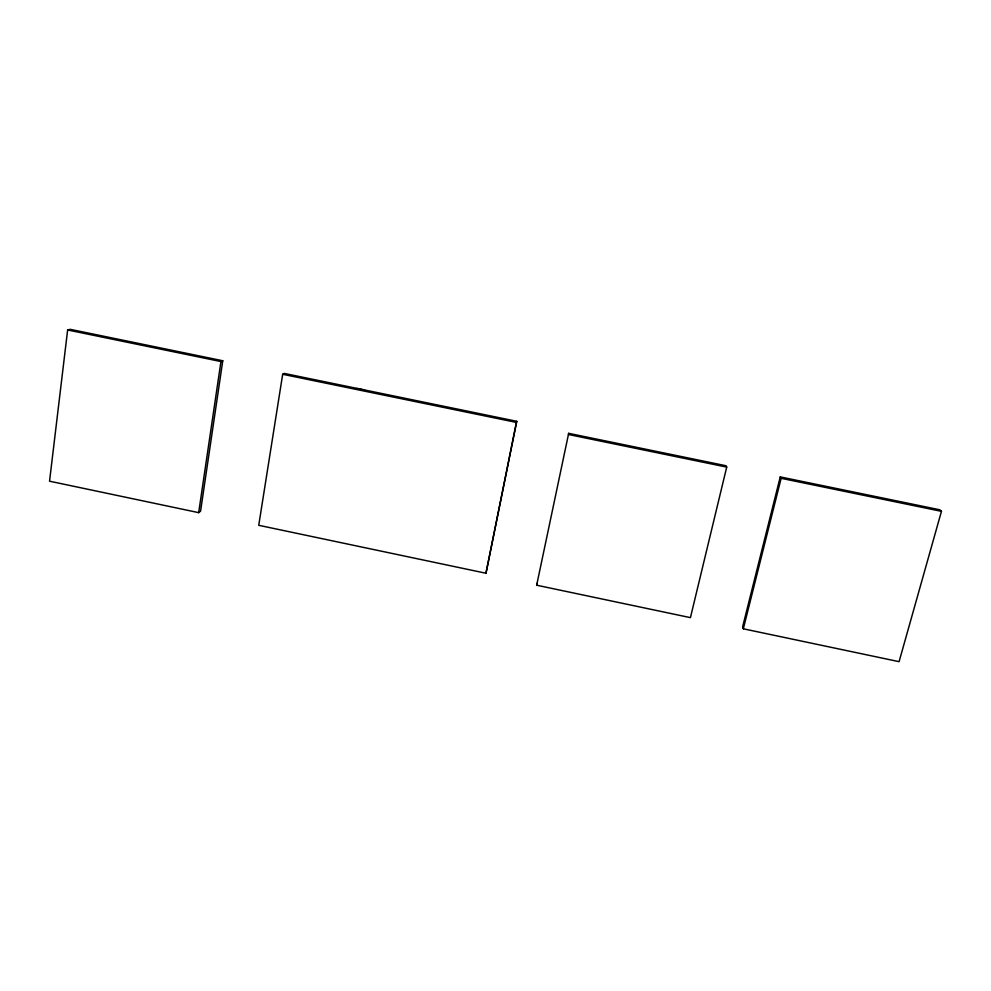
<?xml version="1.0" encoding="UTF-8"?>
<svg xmlns="http://www.w3.org/2000/svg" width="991" height="991" viewBox="0 0 991 991"><rect width="100%" height="100%" fill="white"/><g stroke="black" fill="none" stroke-linecap="round" stroke-linejoin="round"><path stroke-width="1.49" d="M67.636 329.978L49.55 481.192L198.683 512.644L200.566 511.17L222.764 360.761L70.188 329.334L67.636 329.978L220.943 361.554L222.764 360.761M726.713 467.095L726.106 465.77L568.673 433.34L568.512 434.504L726.713 467.095L690.43 617.641L536.664 585.21L536.973 583.365M198.683 512.644L220.943 361.554M282.683 374.276L258.738 525.304L485.974 573.244L516.794 421.311L284.219 373.421L282.683 374.276L516.373 422.414L516.794 421.311M485.974 573.244L516.373 422.414M536.664 585.21L568.673 433.34M780.251 476.919L742.643 626.746L743.312 628.802L899.085 661.666L941.45 511.331L939.79 509.783L780.251 476.919L781.131 478.306L941.45 511.331M743.312 628.802L781.131 478.306M356.884 388.447L364.539 390.033"/></g></svg>
